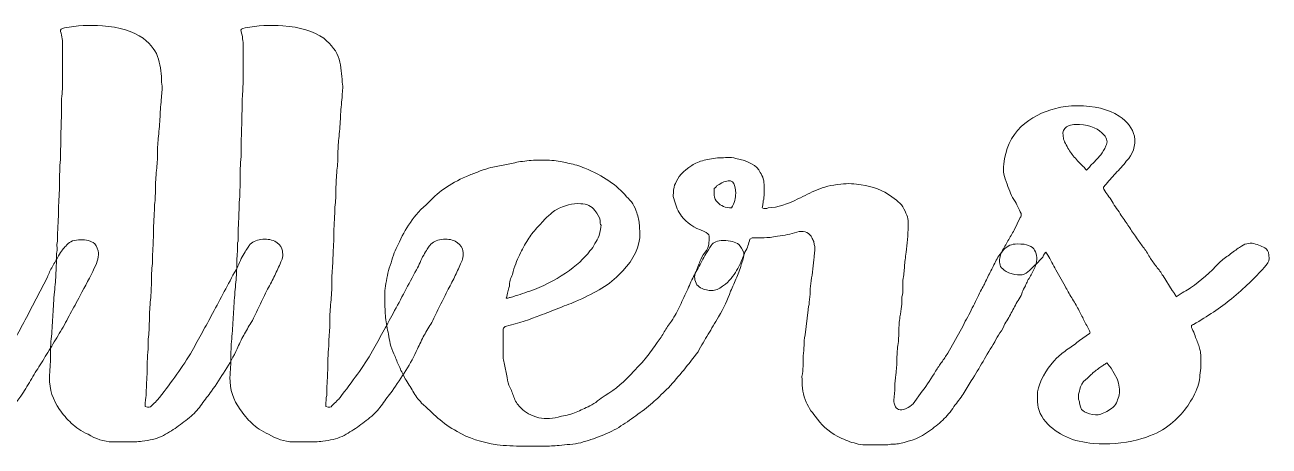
# Model space of a CAD drawing. Header units: inches. Extents: x 0.28 to 5.81, y -5.61 to -0.3.
# Drawn here: x 3.047 to 5.325, y -5.484 to -4.712 of the extents above; entities that cross this region are included whole.
import ezdxf

# ---------------------------------------------------------------- set-up
doc = ezdxf.new("R2010")
doc.units = ezdxf.units.IN
doc.header["$MEASUREMENT"] = 0
doc.layers.add('Layer 1', color=7, linetype='Continuous')

# ---------------------------------------------------------------- blocks, each defined once
blk = doc.blocks.new('block 4')
at = {"layer": 'Layer 1', "lineweight": 0}
for points, knots in [([(2.7483, -5.3732), (2.7471, -5.3749), (2.7458, -5.3766), (2.7446, -5.3782), (2.7433, -5.38), (2.7421, -5.3817), (2.7408, -5.3834), (2.7309, -5.397), (2.7196, -5.4095), (2.7072, -5.4209), (2.6948, -5.4324), (2.6798, -5.4428), (2.6624, -5.4521), (2.6387, -5.4657), (2.6145, -5.4746), (2.5896, -5.4789), (2.5759, -5.4814), (2.5619, -5.4827), (2.5476, -5.4827), (2.5333, -5.4827), (2.5193, -5.4823), (2.5056, -5.4814), (2.4993, -5.4806), (2.4925, -5.4797), (2.485, -5.4789), (2.4776, -5.478), (2.4707, -5.4768), (2.4645, -5.4751), (2.4508, -5.4717), (2.439, -5.4674), (2.429, -5.4623), (2.4191, -5.4572), (2.4091, -5.4513), (2.3992, -5.4445), (2.3892, -5.4377), (2.3802, -5.4307), (2.3721, -5.4235), (2.364, -5.4163), (2.3568, -5.4084), (2.3506, -5.3999), (2.3419, -5.3889), (2.3338, -5.3779), (2.3264, -5.3668), (2.3164, -5.3498), (2.3089, -5.3329), (2.304, -5.3158), (2.3015, -5.3074), (2.299, -5.2989), (2.2965, -5.2904), (2.294, -5.2819), (2.2921, -5.2734), (2.2909, -5.2649), (2.2884, -5.2564), (2.2872, -5.2481), (2.2872, -5.2401), (2.2872, -5.232), (2.2872, -5.2237), (2.2872, -5.2152), (2.2872, -5.2042), (2.2878, -5.1934), (2.289, -5.1827), (2.2902, -5.1722), (2.2928, -5.1617), (2.2965, -5.1515), (2.299, -5.1447), (2.3011, -5.1384), (2.303, -5.1324), (2.3049, -5.1265), (2.307, -5.1205), (2.3096, -5.1146), (2.317, -5.0993), (2.3257, -5.0847), (2.3357, -5.0707), (2.3456, -5.0567), (2.3574, -5.0429), (2.3712, -5.0293), (2.396, -5.0064), (2.429, -4.9881), (2.4701, -4.9745), (2.4925, -4.9686), (2.518, -4.9656), (2.5467, -4.9656), (2.5554, -4.9656), (2.5641, -4.9656), (2.5728, -4.9656), (2.5815, -4.9656), (2.5902, -4.966), (2.5989, -4.9669), (2.6226, -4.9694), (2.6438, -4.9737), (2.6624, -4.9796), (2.6836, -4.9847), (2.7026, -4.9919), (2.7194, -5.0013), (2.7362, -5.0106), (2.752, -5.0208), (2.767, -5.0318), (2.767, -5.0318), (2.7726, -5.0357), (2.7726, -5.0357), (2.7726, -5.0357), (2.7744, -5.0357), (2.7744, -5.0357), (2.7744, -5.0357), (2.7744, -5.028), (2.7744, -5.028), (2.7744, -5.0102), (2.7813, -4.9949), (2.795, -4.9821), (2.8074, -4.9703), (2.8242, -4.9618), (2.8454, -4.9567), (2.8628, -4.9533), (2.8799, -4.9522), (2.8967, -4.9535), (2.9135, -4.9548), (2.9306, -4.9575), (2.9481, -4.9618), (2.9481, -4.9618), (2.9499, -4.963), (2.9499, -4.963), (2.9499, -4.9639), (2.9502, -4.9646), (2.9509, -4.9649), (2.9515, -4.9654), (2.9512, -4.9665), (2.9499, -4.9681), (2.9474, -4.986), (2.9456, -5.0038), (2.9443, -5.0216), (2.9431, -5.0395), (2.9412, -5.0577), (2.9387, -5.0764), (2.9375, -5.0883), (2.9362, -5.1004), (2.935, -5.1127), (2.9338, -5.125), (2.9325, -5.1375), (2.9313, -5.1503), (2.93, -5.1664), (2.9288, -5.1823), (2.9275, -5.1981), (2.9263, -5.2138), (2.925, -5.2301), (2.9238, -5.2471), (2.9213, -5.2675), (2.9194, -5.2878), (2.9182, -5.3082), (2.917, -5.3286), (2.9163, -5.349), (2.9163, -5.3693), (2.9176, -5.3736), (2.9182, -5.3779), (2.9182, -5.3821), (2.9182, -5.3863), (2.9182, -5.3906), (2.9182, -5.3948), (2.9182, -5.3948), (2.9182, -5.3999), (2.9182, -5.3999), (2.9194, -5.4042), (2.9225, -5.4071), (2.9275, -5.4088), (2.9325, -5.4105), (2.9375, -5.4101), (2.9425, -5.4076), (2.9474, -5.405), (2.9515, -5.4023), (2.9546, -5.3993), (2.9577, -5.3963), (2.9605, -5.3931), (2.963, -5.3897), (2.9717, -5.3762), (2.9804, -5.3628), (2.9891, -5.3496), (2.9979, -5.3364), (3.0066, -5.3231), (3.0153, -5.3095), (3.0228, -5.2976), (3.0296, -5.2859), (3.0358, -5.2745), (3.042, -5.263), (3.0483, -5.2513), (3.0545, -5.2394), (3.0545, -5.2394), (3.0881, -5.1745), (3.0881, -5.1745), (3.0906, -5.1677), (3.0937, -5.1611), (3.0974, -5.1547), (3.1012, -5.1484), (3.1049, -5.1418), (3.1086, -5.135), (3.1136, -5.1265), (3.118, -5.1205), (3.1217, -5.1172), (3.1266, -5.1104), (3.1345, -5.1065), (3.145, -5.1057), (3.1556, -5.1048), (3.1646, -5.1065), (3.1721, -5.1108), (3.1759, -5.1133), (3.1789, -5.1184), (3.1814, -5.1261), (3.1827, -5.1354), (3.1802, -5.146), (3.174, -5.1579), (3.1665, -5.1732), (3.1578, -5.1902), (3.1478, -5.2089), (3.1416, -5.2199), (3.1357, -5.2307), (3.1301, -5.2414), (3.1245, -5.252), (3.1186, -5.2628), (3.1124, -5.2738), (3.1061, -5.284), (3.0999, -5.2942), (3.0937, -5.3044), (3.0875, -5.3146), (3.0812, -5.3248), (3.075, -5.3349), (3.0688, -5.3443), (3.0629, -5.3539), (3.0573, -5.3636), (3.0517, -5.3734), (3.0457, -5.383), (3.0396, -5.3923), (3.0346, -5.3991), (3.0296, -5.4054), (3.0246, -5.4114), (3.0196, -5.4173), (3.014, -5.4233), (3.0078, -5.4292), (3.0016, -5.4352), (2.9957, -5.4405), (2.9901, -5.4451), (2.9845, -5.4498), (2.9779, -5.4543), (2.9705, -5.4585), (2.953, -5.4687), (2.9331, -5.4738), (2.9107, -5.4738), (2.9045, -5.4746), (2.898, -5.4751), (2.8911, -5.4751), (2.8843, -5.4751), (2.8777, -5.4751), (2.8715, -5.4751), (2.8616, -5.4751), (2.8525, -5.4738), (2.8444, -5.4712), (2.8363, -5.4687), (2.8286, -5.4653), (2.8211, -5.4611), (2.8086, -5.4543), (2.7981, -5.447), (2.7894, -5.4394), (2.7807, -5.4318), (2.7732, -5.4233), (2.767, -5.4139), (2.7582, -5.3995), (2.7532, -5.3868), (2.752, -5.3757), (2.752, -5.3749), (2.7517, -5.3744), (2.7511, -5.3744), (2.7504, -5.3744), (2.7502, -5.374), (2.7502, -5.3732), (2.7502, -5.3732), (2.7483, -5.3732), (2.7483, -5.3732)], [0, 0, 0, 0, 1, 1, 1, 2, 2, 2, 3, 3, 3, 4, 4, 4, 5, 5, 5, 6, 6, 6, 7, 7, 7, 8, 8, 8, 9, 9, 9, 10, 10, 10, 11, 11, 11, 12, 12, 12, 13, 13, 13, 14, 14, 14, 15, 15, 15, 16, 16, 16, 17, 17, 17, 18, 18, 18, 19, 19, 19, 20, 20, 20, 21, 21, 21, 22, 22, 22, 23, 23, 23, 24, 24, 24, 25, 25, 25, 26, 26, 26, 27, 27, 27, 28, 28, 28, 29, 29, 29, 30, 30, 30, 31, 31, 31, 32, 32, 32, 33, 33, 33, 34, 34, 34, 35, 35, 35, 36, 36, 36, 37, 37, 37, 38, 38, 38, 39, 39, 39, 40, 40, 40, 41, 41, 41, 42, 42, 42, 43, 43, 43, 44, 44, 44, 45, 45, 45, 46, 46, 46, 47, 47, 47, 48, 48, 48, 49, 49, 49, 50, 50, 50, 51, 51, 51, 52, 52, 52, 53, 53, 53, 54, 54, 54, 55, 55, 55, 56, 56, 56, 57, 57, 57, 58, 58, 58, 59, 59, 59, 60, 60, 60, 61, 61, 61, 62, 62, 62, 63, 63, 63, 64, 64, 64, 65, 65, 65, 66, 66, 66, 67, 67, 67, 68, 68, 68, 69, 69, 69, 70, 70, 70, 71, 71, 71, 72, 72, 72, 73, 73, 73, 74, 74, 74, 75, 75, 75, 76, 76, 76, 77, 77, 77, 78, 78, 78, 79, 79, 79, 80, 80, 80, 81, 81, 81, 82, 82, 82, 83, 83, 83, 84, 84, 84, 85, 85, 85, 86, 86, 86, 87, 87, 87, 88, 88, 88, 89, 89, 89, 90, 90, 90, 91, 91, 91, 91]), ([(2.5, -5.2827), (2.5012, -5.2921), (2.5018, -5.3008), (2.5018, -5.3088), (2.5018, -5.3169), (2.5025, -5.3252), (2.5037, -5.3337), (2.505, -5.3362), (2.5056, -5.339), (2.5056, -5.342), (2.5056, -5.345), (2.5062, -5.3477), (2.5075, -5.3502), (2.5087, -5.3553), (2.5096, -5.3604), (2.5103, -5.3655), (2.5109, -5.3706), (2.5124, -5.3762), (2.5149, -5.3821), (2.5174, -5.3889), (2.5202, -5.3953), (2.5233, -5.4012), (2.5264, -5.4071), (2.5311, -5.4127), (2.5373, -5.4178), (2.5435, -5.4237), (2.5519, -5.4273), (2.5625, -5.4286), (2.5731, -5.4299), (2.5833, -5.4288), (2.5933, -5.4254), (2.5995, -5.4229), (2.6055, -5.4201), (2.6111, -5.4171), (2.6167, -5.4142), (2.6226, -5.411), (2.6288, -5.4076), (2.6599, -5.3897), (2.686, -5.3685), (2.7072, -5.3439), (2.7234, -5.3252), (2.7358, -5.3065), (2.7446, -5.2878), (2.7483, -5.2793), (2.7502, -5.27), (2.7502, -5.2598), (2.7502, -5.2598), (2.7502, -5.2343), (2.7502, -5.2343), (2.7514, -5.2242), (2.7523, -5.214), (2.753, -5.2038), (2.7536, -5.1936), (2.7545, -5.183), (2.7558, -5.1719), (2.7558, -5.166), (2.7558, -5.1601), (2.7558, -5.1541), (2.7558, -5.1482), (2.7564, -5.1422), (2.7576, -5.1363), (2.7576, -5.1303), (2.7573, -5.1246), (2.7567, -5.1191), (2.7561, -5.1135), (2.7539, -5.1078), (2.7502, -5.1019), (2.7502, -5.1019), (2.7334, -5.079), (2.7334, -5.079), (2.7209, -5.0637), (2.7072, -5.0509), (2.6923, -5.0407), (2.6811, -5.034), (2.6692, -5.0289), (2.6568, -5.0255), (2.6444, -5.0221), (2.6307, -5.0212), (2.6157, -5.0229), (2.612, -5.0229), (2.6076, -5.0238), (2.6027, -5.0255), (2.5952, -5.0272), (2.5883, -5.031), (2.5821, -5.0369), (2.5722, -5.0446), (2.5647, -5.0524), (2.5597, -5.0605), (2.5547, -5.0686), (2.5497, -5.0773), (2.5448, -5.0866), (2.5411, -5.0942), (2.5376, -5.1021), (2.5345, -5.1101), (2.5314, -5.1183), (2.5286, -5.1261), (2.5261, -5.1337), (2.5236, -5.1413), (2.5211, -5.1492), (2.5186, -5.1573), (2.5161, -5.1654), (2.5137, -5.1732), (2.5112, -5.1808), (2.5099, -5.1877), (2.509, -5.1949), (2.5084, -5.2025), (2.5078, -5.2102), (2.5068, -5.2174), (2.5056, -5.2242), (2.5043, -5.2335), (2.5034, -5.2433), (2.5028, -5.2534), (2.5021, -5.2636), (2.5012, -5.2734), (2.5, -5.2827)], [0, 0, 0, 0, 1, 1, 1, 2, 2, 2, 3, 3, 3, 4, 4, 4, 5, 5, 5, 6, 6, 6, 7, 7, 7, 8, 8, 8, 9, 9, 9, 10, 10, 10, 11, 11, 11, 12, 12, 12, 13, 13, 13, 14, 14, 14, 15, 15, 15, 16, 16, 16, 17, 17, 17, 18, 18, 18, 19, 19, 19, 20, 20, 20, 21, 21, 21, 22, 22, 22, 23, 23, 23, 24, 24, 24, 25, 25, 25, 26, 26, 26, 27, 27, 27, 28, 28, 28, 29, 29, 29, 30, 30, 30, 31, 31, 31, 32, 32, 32, 33, 33, 33, 34, 34, 34, 35, 35, 35, 36, 36, 36, 37, 37, 37, 38, 38, 38, 38])]:
    blk.add_open_spline(points, degree=3, knots=knots, dxfattribs=at)
blk = doc.blocks.new('block 5')
at = {"layer": 'Layer 1', "lineweight": 0}
blk.add_open_spline([(3.2673, -5.4114), (3.2735, -5.4131), (3.2773, -5.4127), (3.2785, -5.4101), (3.286, -5.4033), (3.2909, -5.3982), (3.2934, -5.3948), (3.3046, -5.3804), (3.3152, -5.3661), (3.3252, -5.3521), (3.3351, -5.3381), (3.3445, -5.3239), (3.3532, -5.3095), (3.3594, -5.2976), (3.3656, -5.2861), (3.3719, -5.2751), (3.3781, -5.2641), (3.3843, -5.2526), (3.3905, -5.2407), (3.398, -5.2271), (3.4051, -5.2138), (3.412, -5.2006), (3.4188, -5.1874), (3.426, -5.1741), (3.4335, -5.1605), (3.436, -5.1562), (3.4381, -5.1518), (3.44, -5.1471), (3.4419, -5.1424), (3.444, -5.138), (3.4465, -5.1337), (3.4515, -5.1253), (3.4552, -5.1193), (3.4577, -5.1159), (3.4627, -5.1099), (3.4699, -5.1063), (3.4792, -5.1051), (3.4886, -5.1038), (3.4969, -5.1048), (3.5044, -5.1082), (3.5106, -5.1116), (3.515, -5.1163), (3.5175, -5.1222), (3.52, -5.1316), (3.5194, -5.1397), (3.5156, -5.1464), (3.5119, -5.155), (3.5081, -5.1632), (3.5044, -5.1713), (3.5007, -5.1794), (3.4963, -5.1877), (3.4913, -5.1961), (3.4864, -5.2063), (3.4814, -5.2165), (3.4764, -5.2267), (3.4714, -5.2369), (3.4664, -5.2471), (3.4615, -5.2573), (3.4565, -5.2649), (3.4518, -5.2728), (3.4475, -5.2808), (3.4431, -5.2889), (3.4391, -5.2972), (3.4354, -5.3057), (3.4291, -5.3192), (3.4219, -5.3324), (3.4139, -5.3451), (3.4057, -5.3579), (3.3974, -5.3706), (3.3887, -5.3834), (3.3824, -5.391), (3.3765, -5.3989), (3.3709, -5.4069), (3.3653, -5.415), (3.3588, -5.4224), (3.3513, -5.4292), (3.3426, -5.436), (3.3339, -5.4426), (3.3252, -5.449), (3.3165, -5.4553), (3.3071, -5.4611), (3.2972, -5.4661), (3.2872, -5.4704), (3.2754, -5.4734), (3.2617, -5.4751), (3.253, -5.4759), (3.2443, -5.4763), (3.2356, -5.4763), (3.2269, -5.4763), (3.2175, -5.4763), (3.2075, -5.4763), (3.1914, -5.4755), (3.1765, -5.4708), (3.1628, -5.4623), (3.1503, -5.4564), (3.14, -5.4496), (3.132, -5.442), (3.1239, -5.4343), (3.1167, -5.4258), (3.1105, -5.4165), (3.098, -5.3995), (3.0918, -5.38), (3.0918, -5.3579), (3.093, -5.3451), (3.0937, -5.3326), (3.0937, -5.3203), (3.0937, -5.308), (3.0943, -5.2955), (3.0956, -5.2827), (3.0968, -5.2692), (3.0977, -5.2558), (3.0983, -5.2426), (3.0989, -5.2295), (3.0999, -5.2157), (3.1011, -5.2012), (3.1024, -5.1894), (3.1033, -5.1776), (3.1039, -5.1662), (3.1046, -5.1547), (3.1049, -5.1431), (3.1049, -5.1312), (3.1061, -5.1269), (3.1064, -5.1231), (3.1058, -5.1197), (3.1052, -5.1163), (3.1055, -5.1125), (3.1067, -5.1082), (3.1067, -5.0972), (3.107, -5.0864), (3.1077, -5.0758), (3.1083, -5.0652), (3.1086, -5.0543), (3.1086, -5.0433), (3.1098, -5.028), (3.1105, -5.0127), (3.1105, -4.9974), (3.1105, -4.9821), (3.1111, -4.9673), (3.1124, -4.9528), (3.1124, -4.9359), (3.1126, -4.9187), (3.1133, -4.9013), (3.1139, -4.8839), (3.1142, -4.8667), (3.1142, -4.8497), (3.1142, -4.8497), (3.1142, -4.8471), (3.1142, -4.8471), (3.1154, -4.8353), (3.1161, -4.8234), (3.1161, -4.8115), (3.1161, -4.7996), (3.1161, -4.7877), (3.1161, -4.7758), (3.1161, -4.7673), (3.1161, -4.7589), (3.1161, -4.7503), (3.1161, -4.7419), (3.1148, -4.733), (3.1124, -4.7236), (3.1111, -4.7202), (3.1136, -4.7181), (3.1198, -4.7172), (3.1422, -4.713), (3.1652, -4.7117), (3.1889, -4.7134), (3.22, -4.7159), (3.2449, -4.7236), (3.2636, -4.7363), (3.2785, -4.7482), (3.2878, -4.761), (3.2916, -4.7745), (3.2953, -4.789), (3.2972, -4.803), (3.2972, -4.8166), (3.2984, -4.8217), (3.2987, -4.8266), (3.2981, -4.8312), (3.2975, -4.8359), (3.2972, -4.8404), (3.2972, -4.8446), (3.2959, -4.8565), (3.295, -4.8684), (3.2944, -4.8803), (3.2938, -4.8921), (3.2928, -4.904), (3.2916, -4.9159), (3.2903, -4.9261), (3.2897, -4.9365), (3.2897, -4.9471), (3.2897, -4.9578), (3.2891, -4.9681), (3.2878, -4.9783), (3.2866, -4.9902), (3.286, -5.0017), (3.286, -5.0127), (3.286, -5.0238), (3.2853, -5.0348), (3.2841, -5.0458), (3.2841, -5.0535), (3.2838, -5.0611), (3.2832, -5.0688), (3.2825, -5.0764), (3.2823, -5.084), (3.2823, -5.0917), (3.2823, -5.101), (3.2819, -5.1106), (3.2813, -5.1203), (3.2807, -5.1301), (3.2804, -5.1397), (3.2804, -5.149), (3.2791, -5.1609), (3.2785, -5.1728), (3.2785, -5.1846), (3.2785, -5.1966), (3.2779, -5.2085), (3.2766, -5.2203), (3.2754, -5.2322), (3.2748, -5.2437), (3.2748, -5.2547), (3.2748, -5.2658), (3.2741, -5.2768), (3.2729, -5.2878), (3.2729, -5.2963), (3.2726, -5.3044), (3.272, -5.312), (3.2713, -5.3197), (3.271, -5.3273), (3.271, -5.3349), (3.271, -5.3443), (3.2707, -5.3537), (3.2701, -5.363), (3.2694, -5.3723), (3.2692, -5.3817), (3.2692, -5.391), (3.2679, -5.3953), (3.2673, -5.4021), (3.2673, -5.4114)], degree=3, knots=[0, 0, 0, 0, 1, 1, 1, 2, 2, 2, 3, 3, 3, 4, 4, 4, 5, 5, 5, 6, 6, 6, 7, 7, 7, 8, 8, 8, 9, 9, 9, 10, 10, 10, 11, 11, 11, 12, 12, 12, 13, 13, 13, 14, 14, 14, 15, 15, 15, 16, 16, 16, 17, 17, 17, 18, 18, 18, 19, 19, 19, 20, 20, 20, 21, 21, 21, 22, 22, 22, 23, 23, 23, 24, 24, 24, 25, 25, 25, 26, 26, 26, 27, 27, 27, 28, 28, 28, 29, 29, 29, 30, 30, 30, 31, 31, 31, 32, 32, 32, 33, 33, 33, 34, 34, 34, 35, 35, 35, 36, 36, 36, 37, 37, 37, 38, 38, 38, 39, 39, 39, 40, 40, 40, 41, 41, 41, 42, 42, 42, 43, 43, 43, 44, 44, 44, 45, 45, 45, 46, 46, 46, 47, 47, 47, 48, 48, 48, 49, 49, 49, 50, 50, 50, 51, 51, 51, 52, 52, 52, 53, 53, 53, 54, 54, 54, 55, 55, 55, 56, 56, 56, 57, 57, 57, 58, 58, 58, 59, 59, 59, 60, 60, 60, 61, 61, 61, 62, 62, 62, 63, 63, 63, 64, 64, 64, 65, 65, 65, 66, 66, 66, 67, 67, 67, 68, 68, 68, 69, 69, 69, 70, 70, 70, 71, 71, 71, 72, 72, 72, 73, 73, 73, 74, 74, 74, 75, 75, 75, 76, 76, 76, 77, 77, 77, 78, 78, 78, 79, 79, 79, 79], dxfattribs=at)
blk = doc.blocks.new('block 6')
at = {"layer": 'Layer 1', "lineweight": 0}
blk.add_open_spline([(3.5977, -5.4114), (3.6039, -5.4131), (3.6077, -5.4127), (3.6089, -5.4101), (3.6164, -5.4033), (3.6213, -5.3982), (3.6239, -5.3948), (3.6351, -5.3804), (3.6456, -5.3661), (3.6556, -5.3521), (3.6656, -5.3381), (3.6749, -5.3239), (3.6836, -5.3095), (3.6898, -5.2976), (3.6961, -5.2861), (3.7023, -5.2751), (3.7085, -5.2641), (3.7147, -5.2526), (3.721, -5.2407), (3.7284, -5.2271), (3.7356, -5.2138), (3.7424, -5.2006), (3.7493, -5.1874), (3.7564, -5.1741), (3.7639, -5.1605), (3.7664, -5.1562), (3.7686, -5.1518), (3.7704, -5.1471), (3.7723, -5.1424), (3.7744, -5.138), (3.777, -5.1337), (3.7819, -5.1253), (3.7857, -5.1193), (3.7882, -5.1159), (3.7931, -5.1099), (3.8003, -5.1063), (3.8096, -5.1051), (3.819, -5.1038), (3.8274, -5.1048), (3.8348, -5.1082), (3.841, -5.1116), (3.8454, -5.1163), (3.8479, -5.1222), (3.8504, -5.1316), (3.8498, -5.1397), (3.846, -5.1464), (3.8423, -5.155), (3.8386, -5.1632), (3.8348, -5.1713), (3.8311, -5.1794), (3.8267, -5.1877), (3.8218, -5.1961), (3.8168, -5.2063), (3.8118, -5.2165), (3.8068, -5.2267), (3.8019, -5.2369), (3.7969, -5.2471), (3.7919, -5.2573), (3.7869, -5.2649), (3.7823, -5.2728), (3.7779, -5.2808), (3.7735, -5.2889), (3.7695, -5.2972), (3.7658, -5.3057), (3.7595, -5.3192), (3.7524, -5.3324), (3.7443, -5.3451), (3.7362, -5.3579), (3.7278, -5.3706), (3.7191, -5.3834), (3.7129, -5.391), (3.7069, -5.3989), (3.7014, -5.4069), (3.6957, -5.415), (3.6892, -5.4224), (3.6818, -5.4292), (3.673, -5.436), (3.6643, -5.4426), (3.6556, -5.449), (3.6469, -5.4553), (3.6375, -5.4611), (3.6276, -5.4661), (3.6176, -5.4704), (3.6058, -5.4734), (3.5921, -5.4751), (3.5834, -5.4759), (3.5747, -5.4763), (3.566, -5.4763), (3.5573, -5.4763), (3.5479, -5.4763), (3.538, -5.4763), (3.5218, -5.4755), (3.5069, -5.4708), (3.4932, -5.4623), (3.4807, -5.4564), (3.4704, -5.4496), (3.4624, -5.442), (3.4543, -5.4343), (3.4471, -5.4258), (3.4409, -5.4165), (3.4285, -5.3995), (3.4222, -5.38), (3.4222, -5.3579), (3.4235, -5.3451), (3.4241, -5.3326), (3.4241, -5.3203), (3.4241, -5.308), (3.4247, -5.2955), (3.426, -5.2827), (3.4272, -5.2692), (3.4281, -5.2558), (3.4288, -5.2426), (3.4294, -5.2295), (3.4303, -5.2157), (3.4316, -5.2012), (3.4328, -5.1894), (3.4337, -5.1776), (3.4344, -5.1662), (3.435, -5.1547), (3.4353, -5.1431), (3.4353, -5.1312), (3.4365, -5.1269), (3.4368, -5.1231), (3.4362, -5.1197), (3.4356, -5.1163), (3.4359, -5.1125), (3.4372, -5.1082), (3.4372, -5.0972), (3.4375, -5.0864), (3.4381, -5.0758), (3.4387, -5.0652), (3.439, -5.0543), (3.439, -5.0433), (3.4403, -5.028), (3.4409, -5.0127), (3.4409, -4.9974), (3.4409, -4.9821), (3.4415, -4.9673), (3.4428, -4.9528), (3.4428, -4.9359), (3.4431, -4.9187), (3.4437, -4.9013), (3.4443, -4.8839), (3.4446, -4.8667), (3.4446, -4.8497), (3.4446, -4.8497), (3.4446, -4.8471), (3.4446, -4.8471), (3.4459, -4.8353), (3.4465, -4.8234), (3.4465, -4.8115), (3.4465, -4.7996), (3.4465, -4.7877), (3.4465, -4.7758), (3.4465, -4.7673), (3.4465, -4.7589), (3.4465, -4.7503), (3.4465, -4.7419), (3.4453, -4.733), (3.4428, -4.7236), (3.4415, -4.7202), (3.444, -4.7181), (3.4502, -4.7172), (3.4726, -4.713), (3.4957, -4.7117), (3.5193, -4.7134), (3.5504, -4.7159), (3.5753, -4.7236), (3.594, -4.7363), (3.6089, -4.7482), (3.6183, -4.761), (3.622, -4.7745), (3.6257, -4.789), (3.6276, -4.803), (3.6276, -4.8166), (3.6288, -4.8217), (3.6292, -4.8266), (3.6285, -4.8312), (3.6279, -4.8359), (3.6276, -4.8404), (3.6276, -4.8446), (3.6263, -4.8565), (3.6254, -4.8684), (3.6248, -4.8803), (3.6242, -4.8921), (3.6232, -4.904), (3.622, -4.9159), (3.6207, -4.9261), (3.6201, -4.9365), (3.6201, -4.9471), (3.6201, -4.9578), (3.6195, -4.9681), (3.6183, -4.9783), (3.617, -4.9902), (3.6164, -5.0017), (3.6164, -5.0127), (3.6164, -5.0238), (3.6158, -5.0348), (3.6145, -5.0458), (3.6145, -5.0535), (3.6142, -5.0611), (3.6136, -5.0688), (3.613, -5.0764), (3.6127, -5.084), (3.6127, -5.0917), (3.6127, -5.101), (3.6124, -5.1106), (3.6117, -5.1203), (3.6111, -5.1301), (3.6108, -5.1397), (3.6108, -5.149), (3.6095, -5.1609), (3.6089, -5.1728), (3.6089, -5.1846), (3.6089, -5.1966), (3.6083, -5.2085), (3.6071, -5.2203), (3.6058, -5.2322), (3.6052, -5.2437), (3.6052, -5.2547), (3.6052, -5.2658), (3.6045, -5.2768), (3.6033, -5.2878), (3.6033, -5.2963), (3.603, -5.3044), (3.6024, -5.312), (3.6017, -5.3197), (3.6015, -5.3273), (3.6015, -5.3349), (3.6015, -5.3443), (3.6011, -5.3537), (3.6005, -5.363), (3.5999, -5.3723), (3.5996, -5.3817), (3.5996, -5.391), (3.5984, -5.3953), (3.5977, -5.4021), (3.5977, -5.4114)], degree=3, knots=[0, 0, 0, 0, 1, 1, 1, 2, 2, 2, 3, 3, 3, 4, 4, 4, 5, 5, 5, 6, 6, 6, 7, 7, 7, 8, 8, 8, 9, 9, 9, 10, 10, 10, 11, 11, 11, 12, 12, 12, 13, 13, 13, 14, 14, 14, 15, 15, 15, 16, 16, 16, 17, 17, 17, 18, 18, 18, 19, 19, 19, 20, 20, 20, 21, 21, 21, 22, 22, 22, 23, 23, 23, 24, 24, 24, 25, 25, 25, 26, 26, 26, 27, 27, 27, 28, 28, 28, 29, 29, 29, 30, 30, 30, 31, 31, 31, 32, 32, 32, 33, 33, 33, 34, 34, 34, 35, 35, 35, 36, 36, 36, 37, 37, 37, 38, 38, 38, 39, 39, 39, 40, 40, 40, 41, 41, 41, 42, 42, 42, 43, 43, 43, 44, 44, 44, 45, 45, 45, 46, 46, 46, 47, 47, 47, 48, 48, 48, 49, 49, 49, 50, 50, 50, 51, 51, 51, 52, 52, 52, 53, 53, 53, 54, 54, 54, 55, 55, 55, 56, 56, 56, 57, 57, 57, 58, 58, 58, 59, 59, 59, 60, 60, 60, 61, 61, 61, 62, 62, 62, 63, 63, 63, 64, 64, 64, 65, 65, 65, 66, 66, 66, 67, 67, 67, 68, 68, 68, 69, 69, 69, 70, 70, 70, 71, 71, 71, 72, 72, 72, 73, 73, 73, 74, 74, 74, 75, 75, 75, 76, 76, 76, 77, 77, 77, 78, 78, 78, 79, 79, 79, 79], dxfattribs=at)
blk = doc.blocks.new('block 7')
at = {"layer": 'Layer 1', "lineweight": 0}
for points, knots in [([(3.706, -5.2203), (3.706, -5.2144), (3.706, -5.2087), (3.706, -5.2031), (3.706, -5.1976), (3.7066, -5.1919), (3.7078, -5.186), (3.7091, -5.1792), (3.7103, -5.1728), (3.7116, -5.1668), (3.7128, -5.1609), (3.7147, -5.1545), (3.7172, -5.1477), (3.7209, -5.135), (3.7253, -5.124), (3.7303, -5.1146), (3.7365, -5.1002), (3.7439, -5.0866), (3.7527, -5.0739), (3.7614, -5.0611), (3.7726, -5.0488), (3.7863, -5.0369), (3.8049, -5.0166), (3.8298, -5), (3.8609, -4.9872), (3.8672, -4.9847), (3.8737, -4.9821), (3.8806, -4.9796), (3.8874, -4.977), (3.8939, -4.975), (3.9002, -4.9732), (3.9088, -4.9716), (3.9172, -4.9699), (3.9253, -4.9681), (3.9334, -4.9665), (3.9418, -4.9648), (3.9506, -4.963), (3.9605, -4.9614), (3.9711, -4.9603), (3.9823, -4.9598), (3.9935, -4.9595), (4.0047, -4.9597), (4.0159, -4.9605), (4.0258, -4.9622), (4.0352, -4.9639), (4.0439, -4.9656), (4.0526, -4.9673), (4.0619, -4.9703), (4.0719, -4.9745), (4.1055, -4.9881), (4.131, -5.0055), (4.1484, -5.0267), (4.1571, -5.0344), (4.1634, -5.0441), (4.1671, -5.056), (4.1696, -5.0637), (4.1712, -5.0713), (4.1718, -5.079), (4.1724, -5.0866), (4.1727, -5.0942), (4.1727, -5.1019), (4.169, -5.1273), (4.1559, -5.1503), (4.1335, -5.1706), (4.1235, -5.1808), (4.1117, -5.1898), (4.098, -5.1974), (4.0843, -5.2051), (4.0701, -5.2123), (4.0551, -5.2191), (4.0439, -5.2233), (4.033, -5.2276), (4.0224, -5.2318), (4.0118, -5.236), (4.001, -5.2403), (3.9898, -5.2445), (3.9723, -5.2513), (3.9512, -5.2581), (3.9263, -5.2649), (3.9238, -5.2666), (3.9226, -5.2679), (3.9226, -5.2687), (3.9226, -5.2687), (3.9226, -5.3095), (3.9226, -5.3095), (3.9226, -5.3138), (3.9226, -5.3176), (3.9226, -5.3209), (3.9226, -5.3243), (3.9232, -5.3278), (3.9244, -5.3311), (3.9244, -5.3311), (3.93, -5.3579), (3.93, -5.3579), (3.93, -5.3647), (3.9319, -5.3711), (3.9356, -5.377), (3.9381, -5.3838), (3.9406, -5.3904), (3.9431, -5.3967), (3.9456, -5.4031), (3.9499, -5.4093), (3.9562, -5.4152), (3.9624, -5.422), (3.973, -5.4275), (3.9879, -5.4318), (4.0003, -5.4343), (4.014, -5.4335), (4.029, -5.4292), (4.0389, -5.4275), (4.0479, -5.425), (4.0561, -5.4216), (4.0641, -5.4182), (4.0725, -5.4144), (4.0812, -5.4101), (4.0862, -5.4076), (4.0909, -5.4046), (4.0952, -5.4012), (4.0996, -5.3978), (4.1043, -5.3944), (4.1093, -5.391), (4.1279, -5.38), (4.1453, -5.3651), (4.1615, -5.3464), (4.1702, -5.338), (4.178, -5.3294), (4.1849, -5.3209), (4.1917, -5.3125), (4.1982, -5.3035), (4.2045, -5.2942), (4.2094, -5.2874), (4.2138, -5.2808), (4.2175, -5.2745), (4.2213, -5.2681), (4.2256, -5.2615), (4.2306, -5.2547), (4.2368, -5.2454), (4.2421, -5.2358), (4.2465, -5.2261), (4.2508, -5.2163), (4.2555, -5.2063), (4.2605, -5.1961), (4.2642, -5.1868), (4.2683, -5.1781), (4.2726, -5.17), (4.277, -5.162), (4.2816, -5.1533), (4.2866, -5.1439), (4.2904, -5.1363), (4.296, -5.1269), (4.3034, -5.1159), (4.3072, -5.1099), (4.3146, -5.107), (4.3258, -5.107), (4.3383, -5.107), (4.3476, -5.1095), (4.3538, -5.1146), (4.3576, -5.118), (4.3607, -5.1231), (4.3632, -5.1299), (4.3632, -5.135), (4.3619, -5.1409), (4.3594, -5.1477), (4.3569, -5.1571), (4.3538, -5.166), (4.3501, -5.1745), (4.3464, -5.183), (4.3426, -5.1915), (4.3389, -5.2), (4.3339, -5.2152), (4.3264, -5.231), (4.3165, -5.2471), (4.3102, -5.2581), (4.304, -5.2687), (4.2978, -5.2789), (4.2916, -5.2891), (4.2854, -5.2997), (4.2792, -5.3108), (4.2704, -5.3227), (4.2617, -5.3339), (4.253, -5.3445), (4.2443, -5.3551), (4.235, -5.366), (4.225, -5.377), (4.2163, -5.3855), (4.2076, -5.3938), (4.1989, -5.4018), (4.1902, -5.4099), (4.1802, -5.4178), (4.169, -5.4254), (4.159, -5.433), (4.1488, -5.4403), (4.1382, -5.447), (4.1276, -5.4538), (4.1155, -5.4598), (4.1018, -5.4649), (4.0955, -5.4674), (4.0893, -5.4698), (4.0831, -5.4719), (4.0769, -5.474), (4.0707, -5.4759), (4.0644, -5.4776), (4.0582, -5.4793), (4.0517, -5.4804), (4.0448, -5.4808), (4.038, -5.4812), (4.0315, -5.4819), (4.0252, -5.4827), (4.0153, -5.4836), (4.0059, -5.484), (3.9972, -5.484), (3.9885, -5.484), (3.9792, -5.484), (3.9692, -5.484), (3.9692, -5.484), (3.9599, -5.484), (3.9599, -5.484), (3.9512, -5.484), (3.9428, -5.4838), (3.9347, -5.4833), (3.9266, -5.4829), (3.9188, -5.4823), (3.9113, -5.4814), (3.8827, -5.4772), (3.8584, -5.4691), (3.8385, -5.4572), (3.8248, -5.4496), (3.813, -5.4413), (3.8031, -5.4324), (3.7931, -5.4235), (3.7831, -5.4144), (3.7732, -5.405), (3.7669, -5.3982), (3.7617, -5.391), (3.7573, -5.3834), (3.7529, -5.3757), (3.7483, -5.3681), (3.7433, -5.3604), (3.7396, -5.3537), (3.7362, -5.3469), (3.7331, -5.34), (3.73, -5.3333), (3.7271, -5.3265), (3.7246, -5.3197), (3.7184, -5.3069), (3.7147, -5.2946), (3.7135, -5.2827), (3.711, -5.2725), (3.7091, -5.2624), (3.7078, -5.2522), (3.7066, -5.242), (3.706, -5.2314), (3.706, -5.2203)], [0, 0, 0, 0, 1, 1, 1, 2, 2, 2, 3, 3, 3, 4, 4, 4, 5, 5, 5, 6, 6, 6, 7, 7, 7, 8, 8, 8, 9, 9, 9, 10, 10, 10, 11, 11, 11, 12, 12, 12, 13, 13, 13, 14, 14, 14, 15, 15, 15, 16, 16, 16, 17, 17, 17, 18, 18, 18, 19, 19, 19, 20, 20, 20, 21, 21, 21, 22, 22, 22, 23, 23, 23, 24, 24, 24, 25, 25, 25, 26, 26, 26, 27, 27, 27, 28, 28, 28, 29, 29, 29, 30, 30, 30, 31, 31, 31, 32, 32, 32, 33, 33, 33, 34, 34, 34, 35, 35, 35, 36, 36, 36, 37, 37, 37, 38, 38, 38, 39, 39, 39, 40, 40, 40, 41, 41, 41, 42, 42, 42, 43, 43, 43, 44, 44, 44, 45, 45, 45, 46, 46, 46, 47, 47, 47, 48, 48, 48, 49, 49, 49, 50, 50, 50, 51, 51, 51, 52, 52, 52, 53, 53, 53, 54, 54, 54, 55, 55, 55, 56, 56, 56, 57, 57, 57, 58, 58, 58, 59, 59, 59, 60, 60, 60, 61, 61, 61, 62, 62, 62, 63, 63, 63, 64, 64, 64, 65, 65, 65, 66, 66, 66, 67, 67, 67, 68, 68, 68, 69, 69, 69, 70, 70, 70, 71, 71, 71, 72, 72, 72, 73, 73, 73, 74, 74, 74, 75, 75, 75, 76, 76, 76, 77, 77, 77, 78, 78, 78, 79, 79, 79, 80, 80, 80, 81, 81, 81, 82, 82, 82, 83, 83, 83, 84, 84, 84, 84]), ([(3.9281, -5.2127), (3.9307, -5.2127), (3.9322, -5.2125), (3.9328, -5.2121), (3.9334, -5.2116), (3.9344, -5.2114), (3.9356, -5.2114), (3.9418, -5.2097), (3.9478, -5.2078), (3.9534, -5.2057), (3.9589, -5.2036), (3.9649, -5.2017), (3.9711, -5.2), (3.9947, -5.1915), (4.0165, -5.1804), (4.0365, -5.1668), (4.0563, -5.1533), (4.0713, -5.1397), (4.0812, -5.1261), (4.085, -5.1218), (4.0881, -5.1174), (4.0906, -5.1127), (4.0931, -5.108), (4.0955, -5.1031), (4.098, -5.0981), (4.1005, -5.0896), (4.1018, -5.0832), (4.1018, -5.079), (4.1005, -5.0773), (4.0999, -5.0743), (4.0999, -5.07), (4.0987, -5.0641), (4.0955, -5.0582), (4.0906, -5.0522), (4.0843, -5.0437), (4.0756, -5.0395), (4.0644, -5.0395), (4.0495, -5.0386), (4.0346, -5.0424), (4.0197, -5.0509), (4.0159, -5.0526), (4.0128, -5.0548), (4.0103, -5.0573), (4.0078, -5.0598), (4.0053, -5.062), (4.0028, -5.0637), (3.9966, -5.0705), (3.9904, -5.0773), (3.9842, -5.084), (3.9779, -5.0908), (3.9723, -5.0981), (3.9674, -5.1057), (3.9649, -5.1099), (3.9624, -5.1144), (3.9599, -5.1191), (3.9574, -5.1237), (3.9549, -5.1286), (3.9524, -5.1337), (3.9475, -5.1431), (3.9431, -5.155), (3.9394, -5.1694), (3.9356, -5.1762), (3.9338, -5.1834), (3.9338, -5.191), (3.9325, -5.1944), (3.9316, -5.1978), (3.931, -5.2012), (3.9303, -5.2046), (3.9294, -5.2085), (3.9281, -5.2127)], [0, 0, 0, 0, 1, 1, 1, 2, 2, 2, 3, 3, 3, 4, 4, 4, 5, 5, 5, 6, 6, 6, 7, 7, 7, 8, 8, 8, 9, 9, 9, 10, 10, 10, 11, 11, 11, 12, 12, 12, 13, 13, 13, 14, 14, 14, 15, 15, 15, 16, 16, 16, 17, 17, 17, 18, 18, 18, 19, 19, 19, 20, 20, 20, 21, 21, 21, 22, 22, 22, 23, 23, 23, 23])]:
    blk.add_open_spline(points, degree=3, knots=knots, dxfattribs=at)
blk = doc.blocks.new('block 8')
at = {"layer": 'Layer 1', "lineweight": 0}
for points, knots in [([(4.3781, -5.1019), (4.3781, -5.1019), (4.3743, -5.1044), (4.3743, -5.1044), (4.3731, -5.1087), (4.3718, -5.1127), (4.3706, -5.1165), (4.3694, -5.1203), (4.3675, -5.1244), (4.365, -5.1286), (4.3613, -5.1388), (4.3569, -5.1488), (4.3519, -5.1585), (4.3469, -5.1683), (4.3395, -5.1779), (4.3295, -5.1872), (4.3295, -5.1872), (4.3239, -5.191), (4.3239, -5.191), (4.3177, -5.1961), (4.3111, -5.1987), (4.3043, -5.1987), (4.2975, -5.1987), (4.2915, -5.1974), (4.2866, -5.1949), (4.2828, -5.1932), (4.2797, -5.191), (4.2772, -5.1885), (4.2723, -5.18), (4.2717, -5.1724), (4.2754, -5.1655), (4.2766, -5.1613), (4.2778, -5.1577), (4.2791, -5.1547), (4.2803, -5.1518), (4.2816, -5.1486), (4.2828, -5.1452), (4.2841, -5.1409), (4.2872, -5.1354), (4.2922, -5.1286), (4.2959, -5.1244), (4.2981, -5.1197), (4.2987, -5.1146), (4.2993, -5.1095), (4.2996, -5.1044), (4.2996, -5.0993), (4.2996, -5.0959), (4.2965, -5.093), (4.2903, -5.0904), (4.2717, -5.0836), (4.258, -5.0743), (4.2492, -5.0624), (4.243, -5.0539), (4.2387, -5.0446), (4.2362, -5.0344), (4.2337, -5.0284), (4.2331, -5.0238), (4.2343, -5.0204), (4.2343, -5.0119), (4.2356, -5.0059), (4.238, -5.0025), (4.2418, -4.9907), (4.2517, -4.9796), (4.2679, -4.9694), (4.2741, -4.9652), (4.2816, -4.962), (4.2903, -4.9598), (4.299, -4.9578), (4.3083, -4.9563), (4.3183, -4.9554), (4.3233, -4.9554), (4.3282, -4.9552), (4.3332, -4.9548), (4.3382, -4.9544), (4.3432, -4.955), (4.3482, -4.9567), (4.3718, -4.9609), (4.3868, -4.9694), (4.393, -4.9821), (4.398, -4.9898), (4.4004, -4.9983), (4.4004, -5.0076), (4.4004, -5.0119), (4.4004, -5.0163), (4.4004, -5.021), (4.4004, -5.0257), (4.3998, -5.0301), (4.3986, -5.0344), (4.3986, -5.0369), (4.3983, -5.0393), (4.3977, -5.0414), (4.397, -5.0435), (4.3967, -5.0454), (4.3967, -5.0471), (4.4004, -5.0488), (4.4042, -5.0488), (4.4079, -5.0471), (4.4253, -5.0463), (4.4434, -5.0407), (4.4621, -5.0306), (4.4683, -5.028), (4.4742, -5.0253), (4.4798, -5.0223), (4.4854, -5.0193), (4.4913, -5.0166), (4.4975, -5.014), (4.5088, -5.0089), (4.5231, -5.0055), (4.5405, -5.0038), (4.5542, -5.0021), (4.5666, -5.0025), (4.5778, -5.0051), (4.599, -5.0076), (4.6176, -5.0149), (4.6338, -5.0267), (4.6401, -5.031), (4.6451, -5.035), (4.6488, -5.0388), (4.6525, -5.0427), (4.6556, -5.0475), (4.6581, -5.0535), (4.6631, -5.0628), (4.6649, -5.0717), (4.6637, -5.0802), (4.6637, -5.0887), (4.6634, -5.097), (4.6628, -5.1051), (4.6621, -5.1132), (4.6612, -5.121), (4.66, -5.1286), (4.6587, -5.138), (4.6578, -5.1467), (4.6572, -5.1547), (4.6566, -5.1628), (4.6556, -5.1711), (4.6544, -5.1796), (4.6544, -5.1846), (4.6544, -5.1898), (4.6544, -5.1949), (4.6544, -5.2), (4.6537, -5.2051), (4.6525, -5.2102), (4.6525, -5.2161), (4.6522, -5.222), (4.6516, -5.228), (4.6509, -5.2339), (4.65, -5.2403), (4.6488, -5.2471), (4.6475, -5.2556), (4.6469, -5.2641), (4.6469, -5.2725), (4.6469, -5.281), (4.6463, -5.29), (4.6451, -5.2993), (4.6438, -5.3087), (4.6432, -5.3176), (4.6432, -5.326), (4.6432, -5.3345), (4.6425, -5.3435), (4.6413, -5.3528), (4.6401, -5.3604), (4.6394, -5.3681), (4.6394, -5.3757), (4.6394, -5.3834), (4.6388, -5.3914), (4.6376, -5.3999), (4.6376, -5.4042), (4.6382, -5.4071), (4.6394, -5.4088), (4.6419, -5.4173), (4.6488, -5.4195), (4.66, -5.4152), (4.6649, -5.4127), (4.6693, -5.4097), (4.673, -5.4063), (4.673, -5.4063), (4.6898, -5.3834), (4.6898, -5.3834), (4.6985, -5.3715), (4.7066, -5.3591), (4.7141, -5.3464), (4.7179, -5.3405), (4.7216, -5.3349), (4.7253, -5.3299), (4.7291, -5.3248), (4.7328, -5.3192), (4.7365, -5.3133), (4.7365, -5.3133), (4.7645, -5.2636), (4.7645, -5.2636), (4.767, -5.2577), (4.7698, -5.2522), (4.7729, -5.2471), (4.776, -5.242), (4.7788, -5.2365), (4.7813, -5.2305), (4.7838, -5.2254), (4.7863, -5.2203), (4.7888, -5.2152), (4.7913, -5.2102), (4.7938, -5.2051), (4.7963, -5.2), (4.8012, -5.1915), (4.8043, -5.1855), (4.8056, -5.1821), (4.8093, -5.1745), (4.8131, -5.1671), (4.8168, -5.1598), (4.8205, -5.1526), (4.8243, -5.1452), (4.828, -5.1375), (4.833, -5.1307), (4.8367, -5.1261), (4.8392, -5.1235), (4.8454, -5.1167), (4.8535, -5.1133), (4.8635, -5.1133), (4.8734, -5.1133), (4.8803, -5.1142), (4.884, -5.1159), (4.8902, -5.1184), (4.894, -5.1214), (4.8952, -5.1248), (4.9002, -5.1333), (4.9008, -5.1426), (4.8971, -5.1528), (4.8946, -5.1596), (4.8915, -5.166), (4.8878, -5.1719), (4.884, -5.1779), (4.8809, -5.1838), (4.8784, -5.1898), (4.8759, -5.194), (4.874, -5.1981), (4.8728, -5.2019), (4.8716, -5.2057), (4.8697, -5.2097), (4.8672, -5.214), (4.8622, -5.2216), (4.8579, -5.2293), (4.8541, -5.2369), (4.8504, -5.2445), (4.846, -5.2522), (4.8411, -5.2598), (4.8386, -5.2658), (4.8355, -5.2713), (4.8318, -5.2764), (4.828, -5.2815), (4.8249, -5.287), (4.8224, -5.2929), (4.815, -5.3048), (4.8078, -5.3167), (4.8009, -5.3286), (4.7941, -5.3405), (4.7869, -5.3524), (4.7795, -5.3642), (4.7745, -5.3728), (4.7695, -5.3808), (4.7645, -5.3885), (4.7596, -5.3961), (4.7539, -5.4038), (4.7477, -5.4114), (4.7415, -5.4207), (4.7347, -5.429), (4.7272, -5.4362), (4.7197, -5.4434), (4.711, -5.4504), (4.7011, -5.4572), (4.6873, -5.4674), (4.6699, -5.4746), (4.6488, -5.4789), (4.6451, -5.4797), (4.6413, -5.4802), (4.6376, -5.4802), (4.6338, -5.4802), (4.6301, -5.4806), (4.6264, -5.4814), (4.6264, -5.4814), (4.6002, -5.4814), (4.6002, -5.4814), (4.5865, -5.4823), (4.5747, -5.4812), (4.5648, -5.4782), (4.5548, -5.4753), (4.5448, -5.4712), (4.5349, -5.4661), (4.5174, -5.4568), (4.5038, -5.4445), (4.4938, -5.4292), (4.4901, -5.425), (4.4867, -5.4203), (4.4835, -5.4152), (4.4804, -5.4101), (4.4776, -5.4046), (4.4752, -5.3987), (4.4726, -5.3919), (4.4711, -5.3849), (4.4705, -5.3776), (4.4698, -5.3704), (4.4695, -5.3634), (4.4695, -5.3566), (4.4708, -5.3498), (4.4714, -5.3435), (4.4714, -5.3375), (4.4714, -5.3316), (4.4714, -5.3252), (4.4714, -5.3184), (4.4726, -5.3116), (4.4733, -5.3052), (4.4733, -5.2993), (4.4733, -5.2933), (4.4739, -5.287), (4.4752, -5.2802), (4.4752, -5.2802), (4.4807, -5.2343), (4.4807, -5.2343), (4.4807, -5.2326), (4.481, -5.2305), (4.4817, -5.228), (4.4823, -5.2254), (4.4826, -5.2229), (4.4826, -5.2203), (4.4838, -5.2135), (4.4845, -5.207), (4.4845, -5.2006), (4.4845, -5.1942), (4.4851, -5.1877), (4.4863, -5.1808), (4.4876, -5.1741), (4.4885, -5.1668), (4.4892, -5.1592), (4.4898, -5.1515), (4.4907, -5.1444), (4.492, -5.1375), (4.492, -5.1333), (4.4922, -5.1295), (4.4929, -5.1261), (4.4935, -5.1227), (4.4932, -5.1189), (4.492, -5.1146), (4.492, -5.1121), (4.4913, -5.1095), (4.4901, -5.107), (4.4888, -5.1044), (4.4876, -5.1019), (4.4863, -5.0993), (4.4801, -5.0908), (4.4714, -5.0883), (4.4602, -5.0917), (4.449, -5.0951), (4.4372, -5.0976), (4.4247, -5.0993), (4.4148, -5.101), (4.4067, -5.1019), (4.4004, -5.1019), (4.4004, -5.1019), (4.3781, -5.1019), (4.3781, -5.1019)], [0, 0, 0, 0, 1, 1, 1, 2, 2, 2, 3, 3, 3, 4, 4, 4, 5, 5, 5, 6, 6, 6, 7, 7, 7, 8, 8, 8, 9, 9, 9, 10, 10, 10, 11, 11, 11, 12, 12, 12, 13, 13, 13, 14, 14, 14, 15, 15, 15, 16, 16, 16, 17, 17, 17, 18, 18, 18, 19, 19, 19, 20, 20, 20, 21, 21, 21, 22, 22, 22, 23, 23, 23, 24, 24, 24, 25, 25, 25, 26, 26, 26, 27, 27, 27, 28, 28, 28, 29, 29, 29, 30, 30, 30, 31, 31, 31, 32, 32, 32, 33, 33, 33, 34, 34, 34, 35, 35, 35, 36, 36, 36, 37, 37, 37, 38, 38, 38, 39, 39, 39, 40, 40, 40, 41, 41, 41, 42, 42, 42, 43, 43, 43, 44, 44, 44, 45, 45, 45, 46, 46, 46, 47, 47, 47, 48, 48, 48, 49, 49, 49, 50, 50, 50, 51, 51, 51, 52, 52, 52, 53, 53, 53, 54, 54, 54, 55, 55, 55, 56, 56, 56, 57, 57, 57, 58, 58, 58, 59, 59, 59, 60, 60, 60, 61, 61, 61, 62, 62, 62, 63, 63, 63, 64, 64, 64, 65, 65, 65, 66, 66, 66, 67, 67, 67, 68, 68, 68, 69, 69, 69, 70, 70, 70, 71, 71, 71, 72, 72, 72, 73, 73, 73, 74, 74, 74, 75, 75, 75, 76, 76, 76, 77, 77, 77, 78, 78, 78, 79, 79, 79, 80, 80, 80, 81, 81, 81, 82, 82, 82, 83, 83, 83, 84, 84, 84, 85, 85, 85, 86, 86, 86, 87, 87, 87, 88, 88, 88, 89, 89, 89, 90, 90, 90, 91, 91, 91, 92, 92, 92, 93, 93, 93, 94, 94, 94, 95, 95, 95, 96, 96, 96, 97, 97, 97, 98, 98, 98, 99, 99, 99, 100, 100, 100, 101, 101, 101, 102, 102, 102, 103, 103, 103, 104, 104, 104, 105, 105, 105, 106, 106, 106, 107, 107, 107, 108, 108, 108, 109, 109, 109, 110, 110, 110, 111, 111, 111, 112, 112, 112, 113, 113, 113, 114, 114, 114, 115, 115, 115, 116, 116, 116, 117, 117, 117, 118, 118, 118, 119, 119, 119, 119]), ([(4.3407, -5.0471), (4.3432, -5.0429), (4.3451, -5.0384), (4.3463, -5.0337), (4.3476, -5.0291), (4.3482, -5.0246), (4.3482, -5.0204), (4.3482, -5.0127), (4.3469, -5.0068), (4.3445, -5.0025), (4.3419, -4.9974), (4.337, -4.9962), (4.3295, -4.9987), (4.3258, -4.9996), (4.3202, -5.0025), (4.3127, -5.0076), (4.3139, -5.0076), (4.3127, -5.0089), (4.309, -5.0115), (4.309, -5.0115), (4.309, -5.0242), (4.309, -5.0242), (4.309, -5.0293), (4.3108, -5.0335), (4.3146, -5.0369), (4.3208, -5.0437), (4.3295, -5.0471), (4.3407, -5.0471)], [0, 0, 0, 0, 1, 1, 1, 2, 2, 2, 3, 3, 3, 4, 4, 4, 5, 5, 5, 6, 6, 6, 7, 7, 7, 8, 8, 8, 9, 9, 9, 9])]:
    blk.add_open_spline(points, degree=3, knots=knots, dxfattribs=at)
blk = doc.blocks.new('block 9')
at = {"layer": 'Layer 1', "lineweight": 0}
for points, knots in [([(5.1547, -5.2102), (5.1597, -5.2068), (5.1643, -5.2038), (5.1687, -5.2012), (5.173, -5.1987), (5.1771, -5.1961), (5.1809, -5.1936), (5.1995, -5.1808), (5.2169, -5.1655), (5.2331, -5.1477), (5.2393, -5.1426), (5.2456, -5.1377), (5.2518, -5.1331), (5.258, -5.1284), (5.2642, -5.124), (5.2705, -5.1197), (5.2792, -5.1129), (5.2879, -5.1106), (5.2966, -5.1127), (5.3053, -5.1148), (5.3128, -5.118), (5.319, -5.1222), (5.3227, -5.1256), (5.3246, -5.1316), (5.3246, -5.1401), (5.3246, -5.1452), (5.3215, -5.1507), (5.3153, -5.1566), (5.2991, -5.1753), (5.2792, -5.1944), (5.2555, -5.214), (5.2456, -5.2225), (5.2347, -5.2305), (5.2228, -5.2382), (5.211, -5.2458), (5.1989, -5.2534), (5.1864, -5.2611), (5.1827, -5.2619), (5.1815, -5.2636), (5.1827, -5.2662), (5.1839, -5.2696), (5.1858, -5.2738), (5.1883, -5.2789), (5.1895, -5.2832), (5.1908, -5.2868), (5.192, -5.2897), (5.1933, -5.2927), (5.1945, -5.2959), (5.1958, -5.2993), (5.197, -5.3027), (5.1979, -5.3059), (5.1986, -5.3088), (5.1992, -5.3118), (5.1995, -5.3154), (5.1995, -5.3197), (5.1995, -5.3256), (5.1995, -5.3313), (5.1995, -5.3369), (5.1995, -5.3424), (5.1989, -5.3481), (5.1977, -5.3541), (5.1977, -5.3642), (5.1945, -5.3757), (5.1883, -5.3885), (5.1821, -5.4004), (5.1749, -5.4114), (5.1668, -5.4216), (5.1587, -5.4318), (5.1479, -5.4415), (5.1342, -5.4509), (5.1217, -5.4594), (5.1049, -5.4666), (5.0838, -5.4725), (5.0564, -5.4793), (5.0296, -5.4814), (5.0035, -5.4789), (4.9661, -5.4763), (4.9369, -5.4632), (4.9157, -5.4394), (4.9045, -5.4258), (4.8995, -5.4118), (4.9008, -5.3974), (4.9008, -5.394), (4.9008, -5.3906), (4.9008, -5.3872), (4.9008, -5.3838), (4.9014, -5.3804), (4.9026, -5.377), (4.9089, -5.3566), (4.9201, -5.3383), (4.9362, -5.3222), (4.9425, -5.3163), (4.9493, -5.3108), (4.9568, -5.3057), (4.9643, -5.3006), (4.9711, -5.2955), (4.9774, -5.2904), (4.9774, -5.2904), (4.996, -5.2776), (4.996, -5.2776), (4.9972, -5.2768), (4.9972, -5.2751), (4.996, -5.2725), (4.9923, -5.2658), (4.9889, -5.2592), (4.9857, -5.2528), (4.9826, -5.2464), (4.9792, -5.2399), (4.9755, -5.2331), (4.9717, -5.2263), (4.9677, -5.2193), (4.9633, -5.2121), (4.959, -5.2048), (4.9549, -5.1978), (4.9512, -5.191), (4.9512, -5.191), (4.9344, -5.1605), (4.9344, -5.1605), (4.9319, -5.1562), (4.9294, -5.1518), (4.9269, -5.1471), (4.9244, -5.1424), (4.922, -5.138), (4.9194, -5.1337), (4.9194, -5.1337), (4.9157, -5.1286), (4.9157, -5.1286), (4.9145, -5.1295), (4.9126, -5.1324), (4.9101, -5.1375), (4.9064, -5.1418), (4.9026, -5.1458), (4.8989, -5.1496), (4.8952, -5.1534), (4.8908, -5.1575), (4.8858, -5.1617), (4.8784, -5.1702), (4.8678, -5.1724), (4.8541, -5.1681), (4.8454, -5.1655), (4.8398, -5.1626), (4.8373, -5.1592), (4.8336, -5.1566), (4.8317, -5.1533), (4.8317, -5.149), (4.8304, -5.1431), (4.8317, -5.1358), (4.8354, -5.1273), (4.8392, -5.1205), (4.8429, -5.114), (4.8466, -5.1076), (4.8504, -5.1012), (4.8541, -5.0947), (4.8579, -5.0879), (4.8579, -5.0879), (4.869, -5.0649), (4.869, -5.0649), (4.8703, -5.0632), (4.8709, -5.0607), (4.8709, -5.0573), (4.8684, -5.0531), (4.8665, -5.0494), (4.8653, -5.0465), (4.8641, -5.0435), (4.8622, -5.0399), (4.8597, -5.0357), (4.856, -5.0306), (4.8532, -5.0255), (4.8513, -5.0204), (4.8494, -5.0153), (4.8473, -5.0098), (4.8448, -5.0038), (4.8423, -4.997), (4.8404, -4.9909), (4.8392, -4.9853), (4.8379, -4.9798), (4.8379, -4.9737), (4.8392, -4.9669), (4.8417, -4.9397), (4.8522, -4.9168), (4.8709, -4.8981), (4.8884, -4.882), (4.9095, -4.8709), (4.9344, -4.865), (4.9456, -4.8616), (4.9587, -4.8599), (4.9736, -4.8599), (5.0047, -4.8599), (5.0302, -4.8662), (5.0502, -4.879), (5.0651, -4.8892), (5.0744, -4.9015), (5.0782, -4.9159), (5.0806, -4.9337), (5.0757, -4.949), (5.0632, -4.9618), (5.057, -4.9694), (5.0504, -4.9769), (5.0436, -4.984), (5.0368, -4.9913), (5.0302, -4.9987), (5.024, -5.0064), (5.0215, -5.0081), (5.0209, -5.0102), (5.0221, -5.0127), (5.0246, -5.017), (5.0271, -5.0208), (5.0296, -5.0242), (5.0321, -5.0276), (5.0346, -5.0314), (5.0371, -5.0357), (5.0396, -5.0399), (5.0424, -5.0441), (5.0455, -5.0484), (5.0486, -5.0526), (5.0514, -5.0569), (5.0539, -5.0611), (5.0589, -5.0679), (5.0635, -5.0747), (5.0679, -5.0815), (5.0722, -5.0883), (5.0769, -5.0951), (5.0819, -5.1019), (5.0856, -5.1078), (5.0897, -5.1135), (5.094, -5.1191), (5.0984, -5.1246), (5.1024, -5.1307), (5.1061, -5.1375), (5.1099, -5.1435), (5.1139, -5.1492), (5.1183, -5.1547), (5.1226, -5.1603), (5.1267, -5.166), (5.1305, -5.1719), (5.1305, -5.1719), (5.1473, -5.1987), (5.1473, -5.1987), (5.1485, -5.2004), (5.1497, -5.2021), (5.151, -5.2038), (5.1522, -5.2055), (5.1534, -5.2076), (5.1547, -5.2102)], [0, 0, 0, 0, 1, 1, 1, 2, 2, 2, 3, 3, 3, 4, 4, 4, 5, 5, 5, 6, 6, 6, 7, 7, 7, 8, 8, 8, 9, 9, 9, 10, 10, 10, 11, 11, 11, 12, 12, 12, 13, 13, 13, 14, 14, 14, 15, 15, 15, 16, 16, 16, 17, 17, 17, 18, 18, 18, 19, 19, 19, 20, 20, 20, 21, 21, 21, 22, 22, 22, 23, 23, 23, 24, 24, 24, 25, 25, 25, 26, 26, 26, 27, 27, 27, 28, 28, 28, 29, 29, 29, 30, 30, 30, 31, 31, 31, 32, 32, 32, 33, 33, 33, 34, 34, 34, 35, 35, 35, 36, 36, 36, 37, 37, 37, 38, 38, 38, 39, 39, 39, 40, 40, 40, 41, 41, 41, 42, 42, 42, 43, 43, 43, 44, 44, 44, 45, 45, 45, 46, 46, 46, 47, 47, 47, 48, 48, 48, 49, 49, 49, 50, 50, 50, 51, 51, 51, 52, 52, 52, 53, 53, 53, 54, 54, 54, 55, 55, 55, 56, 56, 56, 57, 57, 57, 58, 58, 58, 59, 59, 59, 60, 60, 60, 61, 61, 61, 62, 62, 62, 63, 63, 63, 64, 64, 64, 65, 65, 65, 66, 66, 66, 67, 67, 67, 68, 68, 68, 69, 69, 69, 70, 70, 70, 71, 71, 71, 72, 72, 72, 73, 73, 73, 74, 74, 74, 75, 75, 75, 76, 76, 76, 77, 77, 77, 78, 78, 78, 79, 79, 79, 80, 80, 80, 81, 81, 81, 81]), ([(4.9904, -4.9783), (4.9929, -4.9758), (4.9951, -4.9732), (4.997, -4.9707), (4.9988, -4.9681), (5.001, -4.966), (5.0035, -4.9643), (5.0084, -4.9592), (5.0128, -4.9544), (5.0165, -4.9497), (5.0203, -4.945), (5.0234, -4.9397), (5.0259, -4.9337), (5.0296, -4.927), (5.0284, -4.9202), (5.0221, -4.9134), (5.0134, -4.9023), (4.9985, -4.896), (4.9774, -4.8943), (4.9674, -4.8934), (4.9596, -4.8949), (4.954, -4.8987), (4.9484, -4.9025), (4.9462, -4.9078), (4.9475, -4.9146), (4.9475, -4.9197), (4.9499, -4.9266), (4.9549, -4.935), (4.9587, -4.9418), (4.963, -4.9482), (4.968, -4.9541), (4.973, -4.9601), (4.9786, -4.966), (4.9848, -4.9719), (4.986, -4.9728), (4.9879, -4.975), (4.9904, -4.9783)], [0, 0, 0, 0, 1, 1, 1, 2, 2, 2, 3, 3, 3, 4, 4, 4, 5, 5, 5, 6, 6, 6, 7, 7, 7, 8, 8, 8, 9, 9, 9, 10, 10, 10, 11, 11, 11, 12, 12, 12, 12]), ([(5.0278, -5.3311), (5.0252, -5.3329), (5.0231, -5.3343), (5.0212, -5.3356), (5.0193, -5.3369), (5.0171, -5.3383), (5.0147, -5.34), (5.0084, -5.3443), (5.0031, -5.3486), (4.9988, -5.3528), (4.9944, -5.3571), (4.9898, -5.3613), (4.9848, -5.3655), (4.9798, -5.3723), (4.9774, -5.3782), (4.9774, -5.3834), (4.9748, -5.3902), (4.9748, -5.3965), (4.9774, -5.4025), (4.9774, -5.405), (4.9786, -5.4097), (4.9811, -5.4165), (4.9835, -5.4199), (4.9885, -5.4226), (4.996, -5.4248), (5.0035, -5.4269), (5.0103, -5.4271), (5.0165, -5.4254), (5.024, -5.4229), (5.0315, -5.4186), (5.0389, -5.4127), (5.0427, -5.4093), (5.0452, -5.4057), (5.0464, -5.4018), (5.0476, -5.398), (5.0489, -5.394), (5.0502, -5.3897), (5.0514, -5.3813), (5.0502, -5.3715), (5.0464, -5.3604), (5.0464, -5.3604), (5.0352, -5.3413), (5.0352, -5.3413), (5.034, -5.3396), (5.0327, -5.338), (5.0315, -5.3362), (5.0302, -5.3345), (5.029, -5.3329), (5.0278, -5.3311)], [0, 0, 0, 0, 1, 1, 1, 2, 2, 2, 3, 3, 3, 4, 4, 4, 5, 5, 5, 6, 6, 6, 7, 7, 7, 8, 8, 8, 9, 9, 9, 10, 10, 10, 11, 11, 11, 12, 12, 12, 13, 13, 13, 14, 14, 14, 15, 15, 15, 16, 16, 16, 16])]:
    blk.add_open_spline(points, degree=3, knots=knots, dxfattribs=at)
blk = doc.blocks.new('block 2')
at = {"layer": 'Layer 1'}
for name in ['block 5', 'block 6', 'block 9', 'block 4', 'block 7', 'block 8']:
    blk.add_blockref(name, (0, 0), dxfattribs=at)

msp = doc.modelspace()

# ---------------------------------------------------------------- block references
at = {"layer": 'Layer 1'}
msp.add_blockref('block 2', (0, 0), dxfattribs=at)

doc.saveas('drawing.dxf')
